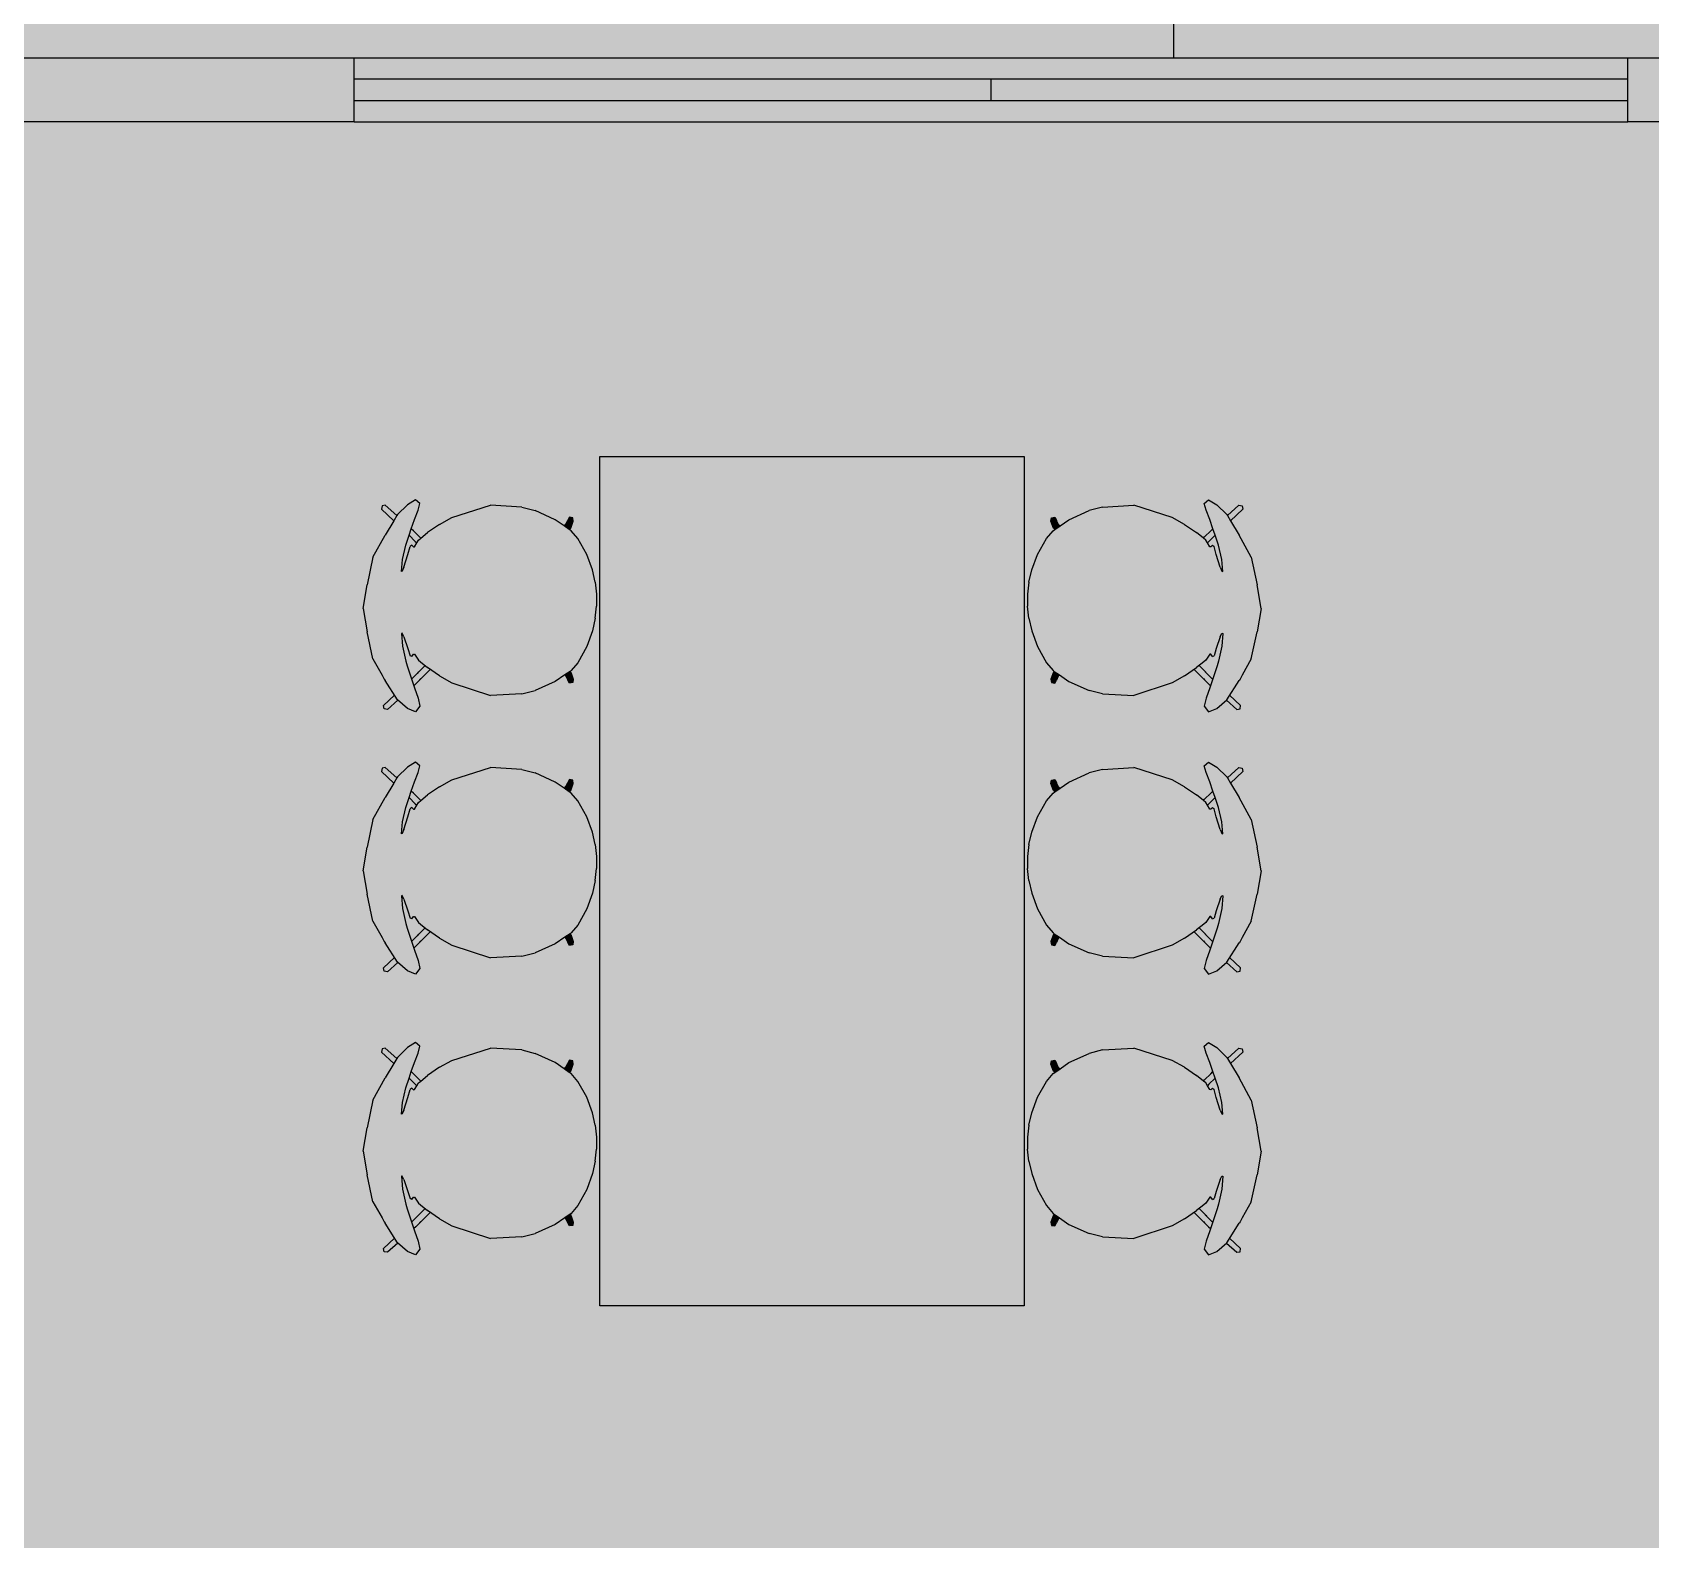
# Model space of a CAD drawing. Header units: centimetres. Extents: x 0 to 1099704, y -139216 to 99734.
# Drawn here: x 907709.5 to 908090.6, y 10458.2 to 10813.1 of the extents above; entities that cross this region are included whole.
import ezdxf

# ---------------------------------------------------------------- set-up
doc = ezdxf.new("R2010")
doc.units = ezdxf.units.CM
doc.header["$LTSCALE"] = 4
doc.linetypes.add('HIDDENX2', pattern=[19.05, 12.7, -6.35])
for name, color, linetype in [('0.1', 1, 'Continuous'), ('0.2', 2, 'Continuous'), ('0.4', 4, 'Continuous'), ('0.6', 6, 'Continuous'), ('AIT-AUX-03', 2, 'Continuous'), ('AIT-LAY-HTC', 254, 'Continuous'), ('AIT-LAY-MOB', 2, 'Continuous')]:
    doc.layers.add(name, color=color, linetype=linetype)

# ---------------------------------------------------------------- blocks, each defined once
blk = doc.blocks.new('TDS-190MTOP')
at = {"layer": 'AIT-LAY-HTC'}
blk.add_hatch(color=256, dxfattribs=at).paths.add_polyline_path([(-190, 94.93), (-190, 0), (0, 0), (0, 94.93)])
at = {"linetype": 'Continuous'}
for p, q in [((-190, 0), (-190, 94.93)), ((-190, 94.93), (0, 94.93)), ((0, 94.93), (0, 0)), ((0, 0), (-190, 0))]:
    blk.add_line(p, q, dxfattribs=at)
blk = doc.blocks.new('cadeira formiga')
at = {"layer": 'AIT-LAY-HTC'}
h = blk.add_hatch(color=7, dxfattribs=at)
h.set_gradient(color1=(255, 255, 255), color2=(237, 228, 202), rotation=45, tint=1, name='INVSPHERICAL')
h.paths.add_polyline_path([(0.1474, -0.2145), (0.179, -0.2231), (0.254, -0.2276), (0.3464, -0.1978), (0.3759, -0.1815), (0.4048, -0.1618), (0.4209, -0.1485), (0.4266, -0.1439), (0.4307, -0.1372), (0.4364, -0.128), (0.4387, -0.1274), (0.4429, -0.1316), (0.4464, -0.1282), (0.4519, -0.1093), (0.4615, -0.0792), (0.4655, -0.0698), (0.4673, -0.069), (0.4648, -0.0975), (0.4573, -0.132), (0.4491, -0.1556), (0.4438, -0.1711), (0.4362, -0.1931), (0.4276, -0.2154), (0.4232, -0.2319), (0.4336, -0.2405), (0.453, -0.2287), (0.4769, -0.2053), (0.4785, -0.2025), (0.4859, -0.1904), (0.5068, -0.1559), (0.5358, -0.1029), (0.5499, -0.0367), (0.5591, 0.0197), (0.5499, 0.0758), (0.5358, 0.1407), (0.514, 0.1793), (0.5087, 0.1888), (0.5068, 0.1921), (0.4769, 0.2388), (0.453, 0.2595), (0.4336, 0.2677), (0.4232, 0.2537), (0.4276, 0.2346), (0.4362, 0.2102), (0.4489, 0.1716), (0.4536, 0.1574), (0.4573, 0.1461), (0.4648, 0.1101), (0.4673, 0.0795), (0.4655, 0.0791), (0.4615, 0.0874), (0.4519, 0.116), (0.4464, 0.1331), (0.4429, 0.1351), (0.4387, 0.1292), (0.4364, 0.1292), (0.4315, 0.1366), (0.4266, 0.144), (0.4217, 0.1479), (0.4048, 0.1616), (0.3759, 0.1814), (0.3464, 0.1979), (0.254, 0.2286), (0.179, 0.2246), (0.1474, 0.2164), (0.0989, 0.1951), (0.0759, 0.1791), (0.0635, 0.1705), (0.0608, 0.1686), (0.0448, 0.1497), (0.0234, 0.1109), (0.0097, 0.0731), (0.0031, 0.0433), (0, 0.0143), (0, -0.0143), (0.0031, -0.0431), (0.0097, -0.0726), (0.0234, -0.1097), (0.0448, -0.1476), (0.0608, -0.1663), (0.0653, -0.1694), (0.0775, -0.1779), (0.0989, -0.1928)])
h = blk.add_hatch(color=7, dxfattribs=at)
h.set_gradient(color1=(255, 255, 255), color2=(214, 214, 214), tint=1, name='INVSPHERICAL')
h.paths.add_polyline_path([(0.4431, 0.1892), (0.4379, 0.2049), (0.4332, 0.2004), (0.3986, 0.1659), (0.4048, 0.1616), (0.4107, 0.1568)])
h.paths.add_polyline_path([(0.4761, 0.2394), (0.4769, 0.2388), (0.4839, 0.2278), (0.5101, 0.2523), (0.5088, 0.2602), (0.5008, 0.2616)])
h.paths.add_polyline_path([(0.4385, -0.1661), (0.4438, -0.1711), (0.4491, -0.1556), (0.4344, -0.1409), (0.4307, -0.1372), (0.4266, -0.1439), (0.4209, -0.1485), (0.4238, -0.1514)])
h.paths.add_polyline_path([(0.5061, -0.2272), (0.514, -0.2259), (0.5153, -0.218), (0.4859, -0.1904), (0.4785, -0.2025)])
h = blk.add_hatch(color=7, dxfattribs=at)
h.set_gradient(color1=(255, 255, 255), color2=(214, 214, 214), tint=1, name='INVSPHERICAL')
h.paths.add_polyline_path([(0.0733, 0.1819), (0.069, 0.1912), (0.0689, 0.1913), (0.0652, 0.1985), (0.0651, 0.1985), (0.0571, 0.1973), (0.0572, 0.1972), (0.0559, 0.1892), (0.0619, 0.1723), (0.0635, 0.1705), (0.0759, 0.1791)])
h = blk.add_hatch(color=7, dxfattribs=at)
h.set_gradient(color1=(255, 255, 255), color2=(214, 214, 214), tint=1, name='INVSPHERICAL')
h.paths.add_polyline_path([(0.0733, -0.1819), (0.0772, -0.1777), (0.0653, -0.1694), (0.0648, -0.1691), (0.0619, -0.1723), (0.0559, -0.1892), (0.0572, -0.1973), (0.0652, -0.1985), (0.0689, -0.1913), (0.069, -0.1912)])
for p, q in [((0.4232, 0.2537), (0.4336, 0.2677)), ((0.4276, 0.2346), (0.4232, 0.2537)), ((0.4362, 0.2102), (0.4276, 0.2346)), ((0.4336, 0.2677), (0.453, 0.2595)), ((0.453, 0.2595), (0.4769, 0.2388)), ((0.4761, 0.2394), (0.5008, 0.2616)), ((0.4769, 0.2388), (0.5068, 0.1921)), ((0.4839, 0.2278), (0.5101, 0.2523)), ((0.5008, 0.2616), (0.5087, 0.2602)), ((0.5087, 0.2602), (0.5088, 0.2602)), ((0.5088, 0.2602), (0.5101, 0.2524)), ((0.5101, 0.2524), (0.5101, 0.2523)), ((0.0559, 0.1892), (0.0572, 0.1972)), ((0.0571, 0.1973), (0.0651, 0.1985)), ((0.0572, 0.1972), (0.0571, 0.1973)), ((0.0651, 0.1985), (0.0652, 0.1985)), ((0.0652, 0.1985), (0.0689, 0.1913)), ((0.0759, 0.1791), (0.0989, 0.1951)), ((0.0989, 0.1951), (0.1474, 0.2164)), ((0.179, 0.2246), (0.1474, 0.2164)), ((0.179, 0.2246), (0.254, 0.2286)), ((0.3464, 0.1979), (0.254, 0.2286)), ((0.3759, 0.1814), (0.3464, 0.1979)), ((0.3986, 0.1659), (0.4332, 0.2004)), ((0.4332, 0.2004), (0.4379, 0.2049)), ((0.4489, 0.1716), (0.4362, 0.2102)), ((0.0448, 0.1497), (0.0608, 0.1686)), ((0.0619, 0.1723), (0.0559, 0.1892)), ((0.0608, 0.1686), (0.0635, 0.1705)), ((0.0635, 0.1705), (0.0619, 0.1723)), ((0.0635, 0.1705), (0.0759, 0.1791)), ((0.0689, 0.1913), (0.069, 0.1912)), ((0.0733, 0.1819), (0.069, 0.1912)), ((0.0733, 0.1819), (0.0724, 0.1828)), ((0.0759, 0.1791), (0.0733, 0.1819)), ((0.3759, 0.1814), (0.4048, 0.1616)), ((0.4217, 0.1479), (0.4048, 0.1616)), ((0.4107, 0.1568), (0.4431, 0.1892)), ((0.4209, 0.1879), (0.4238, 0.1908)), ((0.4291, 0.1752), (0.4255, 0.1716)), ((0.4536, 0.1574), (0.4489, 0.1716)), ((0.4573, 0.1461), (0.4536, 0.1574)), ((0.5087, 0.1888), (0.5068, 0.1921)), ((0.514, 0.1793), (0.5087, 0.1888)), ((0.5358, 0.1407), (0.514, 0.1793)), ((0.0234, 0.1109), (0.0448, 0.1497)), ((0.4266, 0.144), (0.4217, 0.1479)), ((0.4315, 0.1366), (0.4266, 0.144)), ((0.4364, 0.1292), (0.4315, 0.1366)), ((0.4387, 0.1292), (0.4364, 0.1292)), ((0.4429, 0.1351), (0.4387, 0.1292)), ((0.4429, 0.1351), (0.4464, 0.1331)), ((0.4519, 0.116), (0.4464, 0.1331)), ((0.4648, 0.1101), (0.4573, 0.1461)), ((0.5358, 0.1407), (0.5499, 0.0758)), ((0.0097, 0.0731), (0.0234, 0.1109)), ((0.4615, 0.0874), (0.4519, 0.116)), ((0.4615, 0.0874), (0.4655, 0.0791)), ((0.4673, 0.0795), (0.4648, 0.1101)), ((0.4655, 0.0791), (0.4673, 0.0795)), ((0.0031, 0.0433), (0, 0.0143)), ((0.0031, 0.0433), (0.0097, 0.0731)), ((0.5591, 0.0197), (0.5499, 0.0758)), ((0, -0.0143), (0, 0.0143)), ((0.5591, 0.0197), (0.5499, -0.0367)), ((0.0031, -0.0431), (0, -0.0143)), ((0.5358, -0.1029), (0.5499, -0.0367)), ((0.0031, -0.0431), (0.0097, -0.0726)), ((0.0097, -0.0726), (0.0234, -0.1097)), ((0.4615, -0.0792), (0.4655, -0.0698)), ((0.4673, -0.069), (0.4648, -0.0975)), ((0.4655, -0.0698), (0.4673, -0.069)), ((0.0234, -0.1097), (0.0448, -0.1476)), ((0.4519, -0.1093), (0.4464, -0.1282)), ((0.4615, -0.0792), (0.4519, -0.1093)), ((0.4648, -0.0975), (0.4573, -0.132)), ((0.5358, -0.1029), (0.5068, -0.1559)), ((0.0448, -0.1476), (0.0608, -0.1663)), ((0.4209, -0.1485), (0.4048, -0.1618)), ((0.4266, -0.1439), (0.4209, -0.1485)), ((0.4209, -0.1485), (0.4238, -0.1514)), ((0.4238, -0.1514), (0.4385, -0.1661)), ((0.4307, -0.1372), (0.4266, -0.1439)), ((0.4364, -0.128), (0.4307, -0.1372)), ((0.4344, -0.1409), (0.4307, -0.1372)), ((0.4344, -0.1409), (0.449, -0.1555)), ((0.4387, -0.1274), (0.4364, -0.128)), ((0.4429, -0.1316), (0.4387, -0.1274)), ((0.4429, -0.1316), (0.4464, -0.1282)), ((0.4573, -0.132), (0.4491, -0.1556)), ((0.0619, -0.1723), (0.0559, -0.1892)), ((0.0559, -0.1892), (0.0572, -0.1972)), ((0.0608, -0.1663), (0.0653, -0.1694)), ((0.0648, -0.1691), (0.0619, -0.1723)), ((0.0652, -0.1985), (0.0689, -0.1913)), ((0.0653, -0.1694), (0.0775, -0.1779)), ((0.0689, -0.1913), (0.069, -0.1912)), ((0.0733, -0.1819), (0.069, -0.1912)), ((0.0733, -0.1819), (0.0724, -0.1828)), ((0.0772, -0.1777), (0.0733, -0.1819)), ((0.0775, -0.1779), (0.0989, -0.1928)), ((0.0989, -0.1928), (0.1474, -0.2145)), ((0.3759, -0.1815), (0.3464, -0.1978)), ((0.3759, -0.1815), (0.4048, -0.1618)), ((0.4362, -0.1931), (0.4276, -0.2154)), ((0.4438, -0.1711), (0.4362, -0.1931)), ((0.4385, -0.1661), (0.4438, -0.1711)), ((0.4491, -0.1556), (0.4438, -0.1711)), ((0.449, -0.1555), (0.4491, -0.1556)), ((0.4785, -0.2025), (0.4859, -0.1904)), ((0.4859, -0.1904), (0.5068, -0.1559)), ((0.4859, -0.1904), (0.5153, -0.218)), ((0.0572, -0.1972), (0.0571, -0.1973)), ((0.0571, -0.1973), (0.0651, -0.1985)), ((0.0651, -0.1985), (0.0652, -0.1985)), ((0.179, -0.2231), (0.1474, -0.2145)), ((0.179, -0.2231), (0.254, -0.2276)), ((0.3464, -0.1978), (0.254, -0.2276)), ((0.4276, -0.2154), (0.4232, -0.2319)), ((0.4232, -0.2319), (0.4336, -0.2405)), ((0.4336, -0.2405), (0.453, -0.2287)), ((0.453, -0.2287), (0.4769, -0.2053)), ((0.4769, -0.2053), (0.4785, -0.2025)), ((0.4785, -0.2025), (0.5061, -0.2272)), ((0.5061, -0.2272), (0.5139, -0.2259)), ((0.5139, -0.2259), (0.514, -0.2259)), ((0.514, -0.2259), (0.5153, -0.2181)), ((0.5153, -0.2181), (0.5153, -0.218))]:
    blk.add_line(p, q)

msp = doc.modelspace()

# ---------------------------------------------------------------- hatches: boundary and pattern name
at = {"layer": '0.2', "true_color": 0x000000}
h = msp.add_hatch(color=18, dxfattribs=at)
h.dxf.hatch_style = 1
h.paths.add_polyline_path([(908915.235, 10792.013), (909057.735, 10792.013), (909057.735, 10807.013), (908900.235, 10807.013), (908750.235, 10807.013), (908750.235, 10792.013), (908900.235, 10792.013), (908900.235, 9892.013), (908830.235, 9892.013), (908830.235, 9877.013), (908915.235, 9877.013), (908977.735, 9877.013), (908977.735, 9892.013), (908915.235, 9892.013)])
h.paths.add_polyline_path([(908200.235, 10308.853), (908200.235, 10792.013), (908350.235, 10792.013), (908350.235, 10807.013), (908185.235, 10807.013), (908085.235, 10807.013), (908085.235, 10792.013), (908185.235, 10792.013), (908185.235, 9892.264), (908090.235, 9892.264), (908090.235, 9877.264), (908200.235, 9877.264), (908270.235, 9877.013), (908270.235, 9892.013), (908200.235, 9892.013)])
h.paths.add_polyline_path([(907850.235, 9892.264), (907700.235, 9892.264), (907700.235, 9877.264), (907850.235, 9877.264)])
h.paths.add_polyline_path([(907460.235, 9892.264), (907310.235, 9892.264), (907310.235, 9877.264), (907460.235, 9877.264)])
h.paths.add_polyline_path([(907785.235, 10807.013), (907485.235, 10807.013), (907485.235, 10792.013), (907785.235, 10792.013)])
at = {"layer": '0.4', "true_color": 0xf8f3ec}
h = msp.add_hatch(color=7, dxfattribs=at)
h.dxf.hatch_style = 1
h.paths.add_polyline_path([(917643.755, 6257.497), (917643.755, 15479.046), (896254.948, 15479.046), (896254.948, 6257.497)])
at = {"layer": '0.6'}
h = msp.add_hatch(dxfattribs=at)
h.set_pattern_fill('AR-SAND', color=4, scale=8)
h.set_pattern_definition([(37.5, (221325.4, -35669.3), (-12.80025, 391.53059), [0, -308.864, 0, -345.44, 0, -330.2]), (7.5, (221325.4, -35669.3), (359.61863, 573.4601), [0, -166.624, 0, -278.384, 0, -106.68]), (327.5, (221075.45, -35669.3), (632.7939, 1.14975), [0, -101.6, 0, -365.76, 0, -477.52]), (317.5, (221075.45, -35669.3), (610.84516, 178.34346), [0, -50.8, 0, -239.776, 0, -274.32])])
h.paths.add_polyline_path([(903584.511, 10375.234), (903584.511, 10225.234), (903583.995, 9710.251), (904640.226, 9713.138), (904640.226, 10028.138), (904640.226, 11551.556), (902349.002, 11551.556), (902349.002, 12541.477), (906584.002, 12541.477), (906584.002, 12151.477), (907978.235, 12151.477), (907978.235, 12513.013), (912810.235, 12513.013), (912810.235, 10275.21), (913083.573, 10275.21), (913921.503, 12691.477), (900921.063, 12691.477), (900539.177, 9701.927), (900981.309, 9703.136), (900979.927, 10208.62), (900979.927, 11518.62), (901964.927, 11518.62), (901964.927, 11188.62), (903019.927, 11188.62), (903019.927, 10375.234)])
h.paths.add_polyline_path([(911590.235, 10807.013), (911590.235, 11583.013), (909443.235, 11583.013), (909443.235, 11881.48), (909238.235, 11881.48), (909238.235, 10807.013)], flags=17)
h.paths.add_polyline_path([(908008.235, 10807.013), (908008.235, 11881.48), (906584.002, 11881.48), (906584.002, 11551.556), (905397.002, 11551.556), (905397.002, 11336.556), (905397.002, 10807.013)], flags=17)
h.paths.add_polyline_path([(903464.242, 10805.684), (904140.693, 10805.684), (904140.693, 10928.945), (903464.242, 10928.945)], flags=16)
h.paths.add_polyline_path([(904638.946, 10940.069), (904638.946, 11236.763), (904586.12, 11236.763), (904586.12, 10940.069)], flags=16)
h.paths.add_polyline_path([(910179.898, 11095.816), (910856.349, 11095.816), (910856.349, 11219.078), (910179.898, 11219.078)], flags=16)
h.paths.add_polyline_path([(906482.432, 11164.363), (907158.883, 11164.363), (907158.883, 11287.625), (906482.432, 11287.625)], flags=16)
h.paths.add_polyline_path([(905458.717, 10940.069), (905458.717, 11236.763), (905405.891, 11236.763), (905405.891, 10940.069)], flags=16)

# ---------------------------------------------------------------- linework, layer by layer
at = {"layer": '0.1'}
for p, q in [((908085.235, 10807.013), (907785.235, 10807.013)), ((907785.235, 10792.013), (908085.235, 10792.013))]:
    msp.add_line(p, q, dxfattribs=at)
at = {"layer": '0.2'}
for p, q in [((908085.235, 10802.013), (907785.235, 10802.013)), ((907935.235, 10797.013), (907935.235, 10802.013)), ((907785.235, 10797.013), (908085.235, 10797.013))]:
    msp.add_line(p, q, dxfattribs=at)
at = {"layer": '0.4', "linetype": 'HIDDENX2'}
msp.add_line((907978.235, 11823.016), (907978.235, 10807.013), dxfattribs=at)
at = {"layer": '0.6'}
for p, q in [((907785.235, 10792.013), (907785.235, 10807.013)), ((908085.235, 10792.013), (908085.235, 10807.013))]:
    msp.add_line(p, q, dxfattribs=at)
for points in [[(907785.235, 10807.013), (907485.235, 10807.013)], [(908200.235, 10807.013), (908085.235, 10807.013)], [(907785.235, 10792.013), (907485.235, 10792.013)], [(908090.235, 9892.264), (908185.235, 9892.264), (908185.235, 10792.013), (908085.235, 10792.013)]]:
    msp.add_lwpolyline(points, dxfattribs=at)

# ---------------------------------------------------------------- block references
at = {"layer": 'AIT-AUX-03', "linetype": 'Continuous', "xscale": 1.052631578934469, "yscale": 1.052631578934469, "zscale": 1.052631578934469, "rotation": 90}
msp.add_blockref('TDS-190MTOP', (907943.066, 10713.228, 0), dxfattribs=at)
at = {"layer": 'AIT-LAY-MOB', "ltscale": 3, "yscale": 98.307817861594, "zscale": 98.307817861594, "rotation": 180}
for p, xscale in [((907842.338, 10679.386), 98.307817861594), ((907943.866, 10679.386), -98.307817861594), ((907842.338, 10617.625), 98.307817861594), ((907943.866, 10617.625), -98.307817861594), ((907842.338, 10551.572), 98.307817861594), ((907943.866, 10551.572), -98.307817861594)]:
    msp.add_blockref('cadeira formiga', p, dxfattribs=dict(at, xscale=xscale))

doc.saveas('drawing.dxf')
